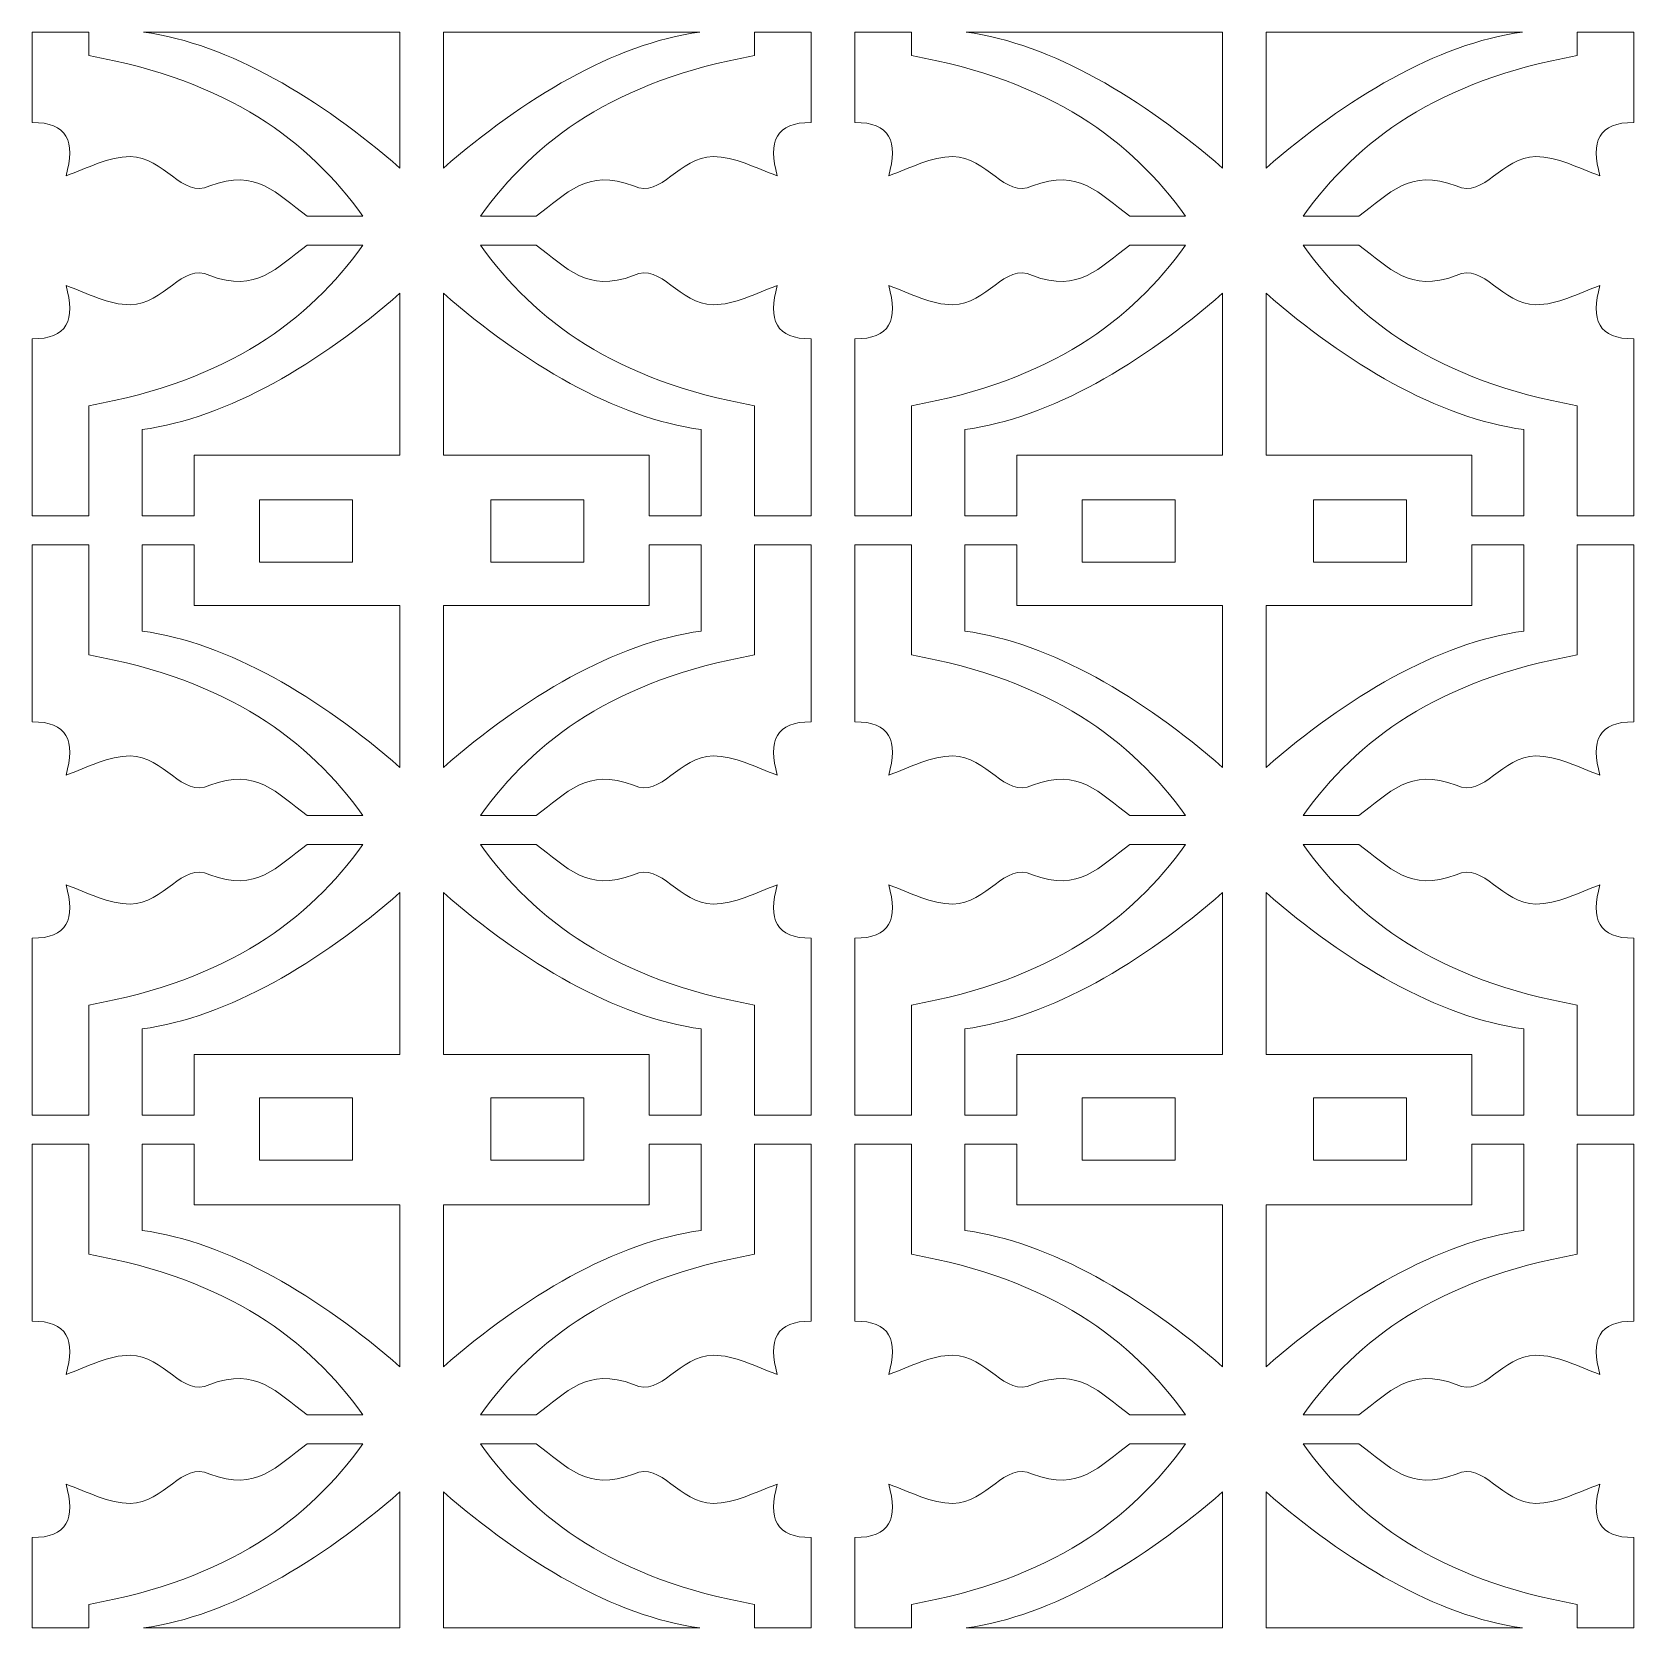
# Model space of a CAD drawing. Header units: millimetres. Extents: x -1200 to 1200, y -590 to 590.
# Drawn here: x 16 to 1200, y -590 to 590 of the extents above; entities that cross this region are included whole.
import ezdxf

# ---------------------------------------------------------------- set-up
doc = ezdxf.new("R2010")
doc.units = ezdxf.units.MM
doc.header["$MEASUREMENT"] = 0
doc.layers.add('Layer 1', color=7, linetype='Continuous')

msp = doc.modelspace()

# ---------------------------------------------------------------- linework, layer by layer
at = {"layer": 'Layer 1', "color": 250, "lineweight": 20}
for points, knots in [([(15.9856, 522.9891), (15.9856, 544.9811), (15.9856, 567.4819), (15.9856, 589.9734), (15.9856, 589.9734), (57.8954, 589.9734), (57.8954, 589.9734), (57.8966, 584.0847), (57.8966, 578.2501), (57.8966, 572.5055), (161.0499, 553.9801), (220.654, 509.7457), (260.4662, 453.823), (249.2501, 453.8238), (230.4768, 453.8238), (219.2633, 453.823), (196.5055, 470.6154), (182.0553, 489.2738), (147.3066, 476.2553), (126.5565, 466.3471), (114.0755, 497.8687), (88.4479, 497.8687), (72.6123, 497.9159), (56.9627, 489.3089), (41.1322, 483.7327), (48.2701, 508.6874), (42.1791, 523.5255), (15.9856, 522.9891)], [0, 0, 0, 0, 0.111111111, 0.111111111, 0.111111111, 0.222222222, 0.222222222, 0.222222222, 0.333333333, 0.333333333, 0.333333333, 0.444444444, 0.444444444, 0.444444444, 0.555555556, 0.555555556, 0.555555556, 0.666666667, 0.666666667, 0.666666667, 0.777777778, 0.777777778, 0.777777778, 0.888888889, 0.888888889, 0.888888889, 1, 1, 1, 1]), ([(287.9218, 589.9734), (287.9206, 557.1567), (287.9218, 520.0082), (287.9232, 489.3622), (228.9374, 540.8218), (161.6452, 581.1931), (98.4375, 589.9734), (98.4375, 589.9734), (287.9218, 589.9734), (287.9218, 589.9734)], [0, 0, 0, 0, 0.333333333, 0.333333333, 0.333333333, 0.666666667, 0.666666667, 0.666666667, 1, 1, 1, 1]), ([(319.9959, 589.9734), (319.9972, 557.1567), (319.9959, 520.0082), (319.9946, 489.3622), (378.9804, 540.8218), (446.2727, 581.1931), (509.4804, 589.9734), (509.4804, 589.9734), (319.9959, 589.9734), (319.9959, 589.9734)], [0, 0, 0, 0, 0.333333333, 0.333333333, 0.333333333, 0.666666667, 0.666666667, 0.666666667, 1, 1, 1, 1]), ([(591.9321, 522.9891), (591.9321, 544.9811), (591.9321, 567.4819), (591.9321, 589.9734), (591.9321, 589.9734), (550.0224, 589.9734), (550.0224, 589.9734), (550.0212, 584.0847), (550.0212, 578.2501), (550.0212, 572.5055), (446.8678, 553.9801), (387.2638, 509.7457), (347.4517, 453.823), (358.6676, 453.8238), (377.441, 453.8238), (388.6544, 453.823), (411.4123, 470.6154), (425.8624, 489.2738), (460.6111, 476.2553), (481.3614, 466.3471), (493.8423, 497.8687), (519.47, 497.8687), (535.3055, 497.9159), (550.9551, 489.3089), (566.7856, 483.7327), (559.6478, 508.6874), (565.7387, 523.5255), (591.9321, 522.9891)], [0, 0, 0, 0, 0.111111111, 0.111111111, 0.111111111, 0.222222222, 0.222222222, 0.222222222, 0.333333333, 0.333333333, 0.333333333, 0.444444444, 0.444444444, 0.444444444, 0.555555556, 0.555555556, 0.555555556, 0.666666667, 0.666666667, 0.666666667, 0.777777778, 0.777777778, 0.777777778, 0.888888889, 0.888888889, 0.888888889, 1, 1, 1, 1]), ([(624.0035, 522.9891), (624.0035, 544.9811), (624.0035, 567.4819), (624.0035, 589.9734), (624.0035, 589.9734), (665.9132, 589.9734), (665.9132, 589.9734), (665.9145, 584.0847), (665.9145, 578.2501), (665.9145, 572.5055), (769.0678, 553.9801), (828.6719, 509.7457), (868.4841, 453.823), (857.268, 453.8238), (838.4947, 453.8238), (827.2812, 453.823), (804.5233, 470.6154), (790.0732, 489.2738), (755.3245, 476.2553), (734.5742, 466.3471), (722.0933, 497.8687), (696.4658, 497.8687), (680.6301, 497.9159), (664.9805, 489.3089), (649.1501, 483.7327), (656.288, 508.6874), (650.1969, 523.5255), (624.0035, 522.9891)], [0, 0, 0, 0, 0.111111111, 0.111111111, 0.111111111, 0.222222222, 0.222222222, 0.222222222, 0.333333333, 0.333333333, 0.333333333, 0.444444444, 0.444444444, 0.444444444, 0.555555556, 0.555555556, 0.555555556, 0.666666667, 0.666666667, 0.666666667, 0.777777778, 0.777777778, 0.777777778, 0.888888889, 0.888888889, 0.888888889, 1, 1, 1, 1]), ([(895.9397, 589.9734), (895.9385, 557.1567), (895.9397, 520.0082), (895.9411, 489.3622), (836.9552, 540.8218), (769.6629, 581.1931), (706.4554, 589.9734), (706.4554, 589.9734), (895.9397, 589.9734), (895.9397, 589.9734)], [0, 0, 0, 0, 0.333333333, 0.333333333, 0.333333333, 0.666666667, 0.666666667, 0.666666667, 1, 1, 1, 1]), ([(928.0138, 589.9734), (928.015, 557.1567), (928.0138, 520.0082), (928.0124, 489.3622), (986.9983, 540.8218), (1054.2904, 581.1931), (1117.4981, 589.9734), (1117.4981, 589.9734), (928.0138, 589.9734), (928.0138, 589.9734)], [0, 0, 0, 0, 0.333333333, 0.333333333, 0.333333333, 0.666666667, 0.666666667, 0.666666667, 1, 1, 1, 1]), ([(1199.95, 522.9891), (1199.95, 544.9811), (1199.95, 567.4819), (1199.95, 589.9734), (1199.95, 589.9734), (1158.0403, 589.9734), (1158.0403, 589.9734), (1158.039, 584.0847), (1158.039, 578.2501), (1158.039, 572.5055), (1054.8857, 553.9801), (995.2816, 509.7457), (955.4694, 453.823), (966.6855, 453.8238), (985.4588, 453.8238), (996.6723, 453.823), (1019.4302, 470.6154), (1033.8803, 489.2738), (1068.629, 476.2553), (1089.3793, 466.3471), (1101.8602, 497.8687), (1127.4877, 497.8687), (1143.3234, 497.9159), (1158.973, 489.3089), (1174.8034, 483.7327), (1167.6655, 508.6874), (1173.7566, 523.5255), (1199.95, 522.9891)], [0, 0, 0, 0, 0.111111111, 0.111111111, 0.111111111, 0.222222222, 0.222222222, 0.222222222, 0.333333333, 0.333333333, 0.333333333, 0.444444444, 0.444444444, 0.444444444, 0.555555556, 0.555555556, 0.555555556, 0.666666667, 0.666666667, 0.666666667, 0.777777778, 0.777777778, 0.777777778, 0.888888889, 0.888888889, 0.888888889, 1, 1, 1, 1]), ([(15.9856, 363.1997), (15.9856, 320.2054), (15.9856, 275.2585), (15.9856, 232.2625), (29.9547, 232.2634), (43.9251, 232.2634), (57.8966, 232.2625), (57.8954, 258.7528), (57.8954, 287.1939), (57.8966, 313.6833), (161.0499, 332.2085), (220.654, 376.4431), (260.4662, 432.3658), (249.2501, 432.3649), (230.4768, 432.3649), (219.2633, 432.3658), (196.5055, 415.5734), (182.0553, 396.915), (147.3066, 409.9335), (126.5565, 419.8416), (114.0755, 388.3201), (88.4479, 388.3201), (72.6123, 388.2729), (56.9627, 396.8798), (41.1322, 402.4561), (48.2701, 377.5013), (42.1791, 362.6632), (15.9856, 363.1997)], [0, 0, 0, 0, 0.111111111, 0.111111111, 0.111111111, 0.222222222, 0.222222222, 0.222222222, 0.333333333, 0.333333333, 0.333333333, 0.444444444, 0.444444444, 0.444444444, 0.555555556, 0.555555556, 0.555555556, 0.666666667, 0.666666667, 0.666666667, 0.777777778, 0.777777778, 0.777777778, 0.888888889, 0.888888889, 0.888888889, 1, 1, 1, 1]), ([(591.9321, 363.1997), (591.9321, 320.2054), (591.9321, 275.2585), (591.9321, 232.2625), (577.9631, 232.2634), (563.9928, 232.2634), (550.0212, 232.2625), (550.0224, 258.7528), (550.0224, 287.1939), (550.0212, 313.6833), (446.8678, 332.2085), (387.2638, 376.4431), (347.4517, 432.3658), (358.6676, 432.3649), (377.441, 432.3649), (388.6544, 432.3658), (411.4123, 415.5734), (425.8624, 396.915), (460.6111, 409.9335), (481.3614, 419.8416), (493.8423, 388.3201), (519.47, 388.3201), (535.3055, 388.2729), (550.9551, 396.8798), (566.7856, 402.4561), (559.6478, 377.5013), (565.7387, 362.6632), (591.9321, 363.1997)], [0, 0, 0, 0, 0.111111111, 0.111111111, 0.111111111, 0.222222222, 0.222222222, 0.222222222, 0.333333333, 0.333333333, 0.333333333, 0.444444444, 0.444444444, 0.444444444, 0.555555556, 0.555555556, 0.555555556, 0.666666667, 0.666666667, 0.666666667, 0.777777778, 0.777777778, 0.777777778, 0.888888889, 0.888888889, 0.888888889, 1, 1, 1, 1]), ([(624.0035, 363.1997), (624.0035, 320.2054), (624.0035, 275.2585), (624.0035, 232.2625), (637.9725, 232.2634), (651.9428, 232.2634), (665.9145, 232.2625), (665.9132, 258.7528), (665.9132, 287.1939), (665.9145, 313.6833), (769.0678, 332.2085), (828.6719, 376.4431), (868.4841, 432.3658), (857.268, 432.3649), (838.4947, 432.3649), (827.2812, 432.3658), (804.5233, 415.5734), (790.0732, 396.915), (755.3245, 409.9335), (734.5742, 419.8416), (722.0933, 388.3201), (696.4658, 388.3201), (680.6301, 388.2729), (664.9805, 396.8798), (649.1501, 402.4561), (656.288, 377.5013), (650.1969, 362.6632), (624.0035, 363.1997)], [0, 0, 0, 0, 0.111111111, 0.111111111, 0.111111111, 0.222222222, 0.222222222, 0.222222222, 0.333333333, 0.333333333, 0.333333333, 0.444444444, 0.444444444, 0.444444444, 0.555555556, 0.555555556, 0.555555556, 0.666666667, 0.666666667, 0.666666667, 0.777777778, 0.777777778, 0.777777778, 0.888888889, 0.888888889, 0.888888889, 1, 1, 1, 1]), ([(1199.95, 363.1997), (1199.95, 320.2054), (1199.95, 275.2585), (1199.95, 232.2625), (1185.981, 232.2634), (1172.0107, 232.2634), (1158.039, 232.2625), (1158.0403, 258.7528), (1158.0403, 287.1939), (1158.039, 313.6833), (1054.8857, 332.2085), (995.2816, 376.4431), (955.4694, 432.3658), (966.6855, 432.3649), (985.4588, 432.3649), (996.6723, 432.3658), (1019.4302, 415.5734), (1033.8803, 396.915), (1068.629, 409.9335), (1089.3793, 419.8416), (1101.8602, 388.3201), (1127.4877, 388.3201), (1143.3234, 388.2729), (1158.973, 396.8798), (1174.8034, 402.4561), (1167.6655, 377.5013), (1173.7566, 362.6632), (1199.95, 363.1997)], [0, 0, 0, 0, 0.111111111, 0.111111111, 0.111111111, 0.222222222, 0.222222222, 0.222222222, 0.333333333, 0.333333333, 0.333333333, 0.444444444, 0.444444444, 0.444444444, 0.555555556, 0.555555556, 0.555555556, 0.666666667, 0.666666667, 0.666666667, 0.777777778, 0.777777778, 0.777777778, 0.888888889, 0.888888889, 0.888888889, 1, 1, 1, 1]), ([(97.3137, 296.0575), (97.3137, 274.7933), (97.3137, 253.5283), (97.3137, 232.2625), (110.1743, 232.2634), (123.0363, 232.2634), (135.8995, 232.2625), (135.8982, 247.2036), (135.8982, 262.1447), (135.8995, 277.085), (186.5736, 277.0858), (237.2478, 277.0858), (287.9232, 277.085), (287.9218, 313.8738), (287.9218, 360.036), (287.9232, 396.8266), (228.5885, 345.0623), (160.8472, 304.5124), (97.3137, 296.0575)], [0, 0, 0, 0, 0.166666667, 0.166666667, 0.166666667, 0.333333333, 0.333333333, 0.333333333, 0.5, 0.5, 0.5, 0.666666667, 0.666666667, 0.666666667, 0.833333333, 0.833333333, 0.833333333, 1, 1, 1, 1]), ([(510.6041, 296.0575), (510.6041, 274.7933), (510.6041, 253.5283), (510.6041, 232.2625), (497.7434, 232.2634), (484.8815, 232.2634), (472.0184, 232.2625), (472.0196, 247.2036), (472.0196, 262.1447), (472.0184, 277.085), (421.3442, 277.0858), (370.67, 277.0858), (319.9946, 277.085), (319.9959, 313.8738), (319.9959, 360.036), (319.9946, 396.8266), (379.3293, 345.0623), (447.0706, 304.5124), (510.6041, 296.0575)], [0, 0, 0, 0, 0.166666667, 0.166666667, 0.166666667, 0.333333333, 0.333333333, 0.333333333, 0.5, 0.5, 0.5, 0.666666667, 0.666666667, 0.666666667, 0.833333333, 0.833333333, 0.833333333, 1, 1, 1, 1]), ([(705.3315, 296.0575), (705.3315, 274.7933), (705.3315, 253.5283), (705.3315, 232.2625), (718.1922, 232.2634), (731.0541, 232.2634), (743.9174, 232.2625), (743.916, 247.2036), (743.916, 262.1447), (743.9174, 277.085), (794.5915, 277.0858), (845.2656, 277.0858), (895.9411, 277.085), (895.9397, 313.8738), (895.9397, 360.036), (895.9411, 396.8266), (836.6063, 345.0623), (768.865, 304.5124), (705.3315, 296.0575)], [0, 0, 0, 0, 0.166666667, 0.166666667, 0.166666667, 0.333333333, 0.333333333, 0.333333333, 0.5, 0.5, 0.5, 0.666666667, 0.666666667, 0.666666667, 0.833333333, 0.833333333, 0.833333333, 1, 1, 1, 1]), ([(1118.6219, 296.0575), (1118.6219, 274.7933), (1118.6219, 253.5283), (1118.6219, 232.2625), (1105.7613, 232.2634), (1092.8994, 232.2634), (1080.0361, 232.2625), (1080.0375, 247.2036), (1080.0375, 262.1447), (1080.0361, 277.085), (1029.362, 277.0858), (978.6879, 277.0858), (928.0124, 277.085), (928.0138, 313.8738), (928.0138, 360.036), (928.0124, 396.8266), (987.3472, 345.0623), (1055.0884, 304.5124), (1118.6219, 296.0575)], [0, 0, 0, 0, 0.166666667, 0.166666667, 0.166666667, 0.333333333, 0.333333333, 0.333333333, 0.5, 0.5, 0.5, 0.666666667, 0.666666667, 0.666666667, 0.833333333, 0.833333333, 0.833333333, 1, 1, 1, 1]), ([(252.8114, 244.0399), (252.8114, 244.0399), (252.8114, 198.1146), (252.8114, 198.1146), (252.8114, 198.1146), (184.1683, 198.1146), (184.1683, 198.1146), (184.1683, 198.1146), (184.1683, 244.0399), (184.1683, 244.0399), (184.1683, 244.0399), (252.8114, 244.0399), (252.8114, 244.0399)], [0, 0, 0, 0, 0.25, 0.25, 0.25, 0.5, 0.5, 0.5, 0.75, 0.75, 0.75, 1, 1, 1, 1]), ([(355.1064, 244.0399), (355.1064, 244.0399), (355.1064, 198.1146), (355.1064, 198.1146), (355.1064, 198.1146), (423.7496, 198.1146), (423.7496, 198.1146), (423.7496, 198.1146), (423.7496, 244.0399), (423.7496, 244.0399), (423.7496, 244.0399), (355.1064, 244.0399), (355.1064, 244.0399)], [0, 0, 0, 0, 0.25, 0.25, 0.25, 0.5, 0.5, 0.5, 0.75, 0.75, 0.75, 1, 1, 1, 1]), ([(860.8292, 244.0399), (860.8292, 244.0399), (860.8292, 198.1146), (860.8292, 198.1146), (860.8292, 198.1146), (792.1862, 198.1146), (792.1862, 198.1146), (792.1862, 198.1146), (792.1862, 244.0399), (792.1862, 244.0399), (792.1862, 244.0399), (860.8292, 244.0399), (860.8292, 244.0399)], [0, 0, 0, 0, 0.25, 0.25, 0.25, 0.5, 0.5, 0.5, 0.75, 0.75, 0.75, 1, 1, 1, 1]), ([(963.1243, 244.0399), (963.1243, 244.0399), (963.1243, 198.1146), (963.1243, 198.1146), (963.1243, 198.1146), (1031.7673, 198.1146), (1031.7673, 198.1146), (1031.7673, 198.1146), (1031.7673, 244.0399), (1031.7673, 244.0399), (1031.7673, 244.0399), (963.1243, 244.0399), (963.1243, 244.0399)], [0, 0, 0, 0, 0.25, 0.25, 0.25, 0.5, 0.5, 0.5, 0.75, 0.75, 0.75, 1, 1, 1, 1]), ([(15.9856, 79.8681), (15.9856, 122.8624), (15.9856, 167.8093), (15.9856, 210.8053), (29.9547, 210.8044), (43.9251, 210.8044), (57.8966, 210.8053), (57.8954, 184.315), (57.8954, 155.8739), (57.8966, 129.3845), (161.0499, 110.8592), (220.654, 66.6247), (260.4662, 10.702), (249.2501, 10.7029), (230.4768, 10.7029), (219.2633, 10.702), (196.5055, 27.4944), (182.0553, 46.1528), (147.3066, 33.1343), (126.5565, 23.2262), (114.0755, 54.7477), (88.4479, 54.7477), (72.6123, 54.7949), (56.9627, 46.188), (41.1322, 40.6117), (48.2701, 65.5665), (42.1791, 80.4046), (15.9856, 79.8681)], [0, 0, 0, 0, 0.111111111, 0.111111111, 0.111111111, 0.222222222, 0.222222222, 0.222222222, 0.333333333, 0.333333333, 0.333333333, 0.444444444, 0.444444444, 0.444444444, 0.555555556, 0.555555556, 0.555555556, 0.666666667, 0.666666667, 0.666666667, 0.777777778, 0.777777778, 0.777777778, 0.888888889, 0.888888889, 0.888888889, 1, 1, 1, 1]), ([(97.3137, 147.0103), (97.3137, 168.2745), (97.3137, 189.5395), (97.3137, 210.8053), (110.1743, 210.8044), (123.0363, 210.8044), (135.8995, 210.8053), (135.8982, 195.8642), (135.8982, 180.9231), (135.8995, 165.9828), (186.5736, 165.982), (237.2478, 165.982), (287.9232, 165.9828), (287.9218, 129.194), (287.9218, 83.0318), (287.9232, 46.2412), (228.5885, 98.0055), (160.8472, 138.5553), (97.3137, 147.0103)], [0, 0, 0, 0, 0.166666667, 0.166666667, 0.166666667, 0.333333333, 0.333333333, 0.333333333, 0.5, 0.5, 0.5, 0.666666667, 0.666666667, 0.666666667, 0.833333333, 0.833333333, 0.833333333, 1, 1, 1, 1]), ([(510.6041, 147.0103), (510.6041, 168.2745), (510.6041, 189.5395), (510.6041, 210.8053), (497.7434, 210.8044), (484.8815, 210.8044), (472.0184, 210.8053), (472.0196, 195.8642), (472.0196, 180.9231), (472.0184, 165.9828), (421.3442, 165.982), (370.67, 165.982), (319.9946, 165.9828), (319.9959, 129.194), (319.9959, 83.0318), (319.9946, 46.2412), (379.3293, 98.0055), (447.0706, 138.5553), (510.6041, 147.0103)], [0, 0, 0, 0, 0.166666667, 0.166666667, 0.166666667, 0.333333333, 0.333333333, 0.333333333, 0.5, 0.5, 0.5, 0.666666667, 0.666666667, 0.666666667, 0.833333333, 0.833333333, 0.833333333, 1, 1, 1, 1]), ([(591.9321, 79.8681), (591.9321, 122.8624), (591.9321, 167.8093), (591.9321, 210.8053), (577.9631, 210.8044), (563.9928, 210.8044), (550.0212, 210.8053), (550.0224, 184.315), (550.0224, 155.8739), (550.0212, 129.3845), (446.8678, 110.8592), (387.2638, 66.6247), (347.4517, 10.702), (358.6676, 10.7029), (377.441, 10.7029), (388.6544, 10.702), (411.4123, 27.4944), (425.8624, 46.1528), (460.6111, 33.1343), (481.3614, 23.2262), (493.8423, 54.7477), (519.47, 54.7477), (535.3055, 54.7949), (550.9551, 46.188), (566.7856, 40.6117), (559.6478, 65.5665), (565.7387, 80.4046), (591.9321, 79.8681)], [0, 0, 0, 0, 0.111111111, 0.111111111, 0.111111111, 0.222222222, 0.222222222, 0.222222222, 0.333333333, 0.333333333, 0.333333333, 0.444444444, 0.444444444, 0.444444444, 0.555555556, 0.555555556, 0.555555556, 0.666666667, 0.666666667, 0.666666667, 0.777777778, 0.777777778, 0.777777778, 0.888888889, 0.888888889, 0.888888889, 1, 1, 1, 1]), ([(624.0035, 79.8681), (624.0035, 122.8624), (624.0035, 167.8093), (624.0035, 210.8053), (637.9725, 210.8044), (651.9428, 210.8044), (665.9145, 210.8053), (665.9132, 184.315), (665.9132, 155.8739), (665.9145, 129.3845), (769.0678, 110.8592), (828.6719, 66.6247), (868.4841, 10.702), (857.268, 10.7029), (838.4947, 10.7029), (827.2812, 10.702), (804.5233, 27.4944), (790.0732, 46.1528), (755.3245, 33.1343), (734.5742, 23.2262), (722.0933, 54.7477), (696.4658, 54.7477), (680.6301, 54.7949), (664.9805, 46.188), (649.1501, 40.6117), (656.288, 65.5665), (650.1969, 80.4046), (624.0035, 79.8681)], [0, 0, 0, 0, 0.111111111, 0.111111111, 0.111111111, 0.222222222, 0.222222222, 0.222222222, 0.333333333, 0.333333333, 0.333333333, 0.444444444, 0.444444444, 0.444444444, 0.555555556, 0.555555556, 0.555555556, 0.666666667, 0.666666667, 0.666666667, 0.777777778, 0.777777778, 0.777777778, 0.888888889, 0.888888889, 0.888888889, 1, 1, 1, 1]), ([(705.3315, 147.0103), (705.3315, 168.2745), (705.3315, 189.5395), (705.3315, 210.8053), (718.1922, 210.8044), (731.0541, 210.8044), (743.9174, 210.8053), (743.916, 195.8642), (743.916, 180.9231), (743.9174, 165.9828), (794.5915, 165.982), (845.2656, 165.982), (895.9411, 165.9828), (895.9397, 129.194), (895.9397, 83.0318), (895.9411, 46.2412), (836.6063, 98.0055), (768.865, 138.5553), (705.3315, 147.0103)], [0, 0, 0, 0, 0.166666667, 0.166666667, 0.166666667, 0.333333333, 0.333333333, 0.333333333, 0.5, 0.5, 0.5, 0.666666667, 0.666666667, 0.666666667, 0.833333333, 0.833333333, 0.833333333, 1, 1, 1, 1]), ([(1118.6219, 147.0103), (1118.6219, 168.2745), (1118.6219, 189.5395), (1118.6219, 210.8053), (1105.7613, 210.8044), (1092.8994, 210.8044), (1080.0361, 210.8053), (1080.0375, 195.8642), (1080.0375, 180.9231), (1080.0361, 165.9828), (1029.362, 165.982), (978.6879, 165.982), (928.0124, 165.9828), (928.0138, 129.194), (928.0138, 83.0318), (928.0124, 46.2412), (987.3472, 98.0055), (1055.0884, 138.5553), (1118.6219, 147.0103)], [0, 0, 0, 0, 0.166666667, 0.166666667, 0.166666667, 0.333333333, 0.333333333, 0.333333333, 0.5, 0.5, 0.5, 0.666666667, 0.666666667, 0.666666667, 0.833333333, 0.833333333, 0.833333333, 1, 1, 1, 1]), ([(1199.95, 79.8681), (1199.95, 122.8624), (1199.95, 167.8093), (1199.95, 210.8053), (1185.981, 210.8044), (1172.0107, 210.8044), (1158.039, 210.8053), (1158.0403, 184.315), (1158.0403, 155.8739), (1158.039, 129.3845), (1054.8857, 110.8592), (995.2816, 66.6247), (955.4694, 10.702), (966.6855, 10.7029), (985.4588, 10.7029), (996.6723, 10.702), (1019.4302, 27.4944), (1033.8803, 46.1528), (1068.629, 33.1343), (1089.3793, 23.2262), (1101.8602, 54.7477), (1127.4877, 54.7477), (1143.3234, 54.7949), (1158.973, 46.188), (1174.8034, 40.6117), (1167.6655, 65.5665), (1173.7566, 80.4046), (1199.95, 79.8681)], [0, 0, 0, 0, 0.111111111, 0.111111111, 0.111111111, 0.222222222, 0.222222222, 0.222222222, 0.333333333, 0.333333333, 0.333333333, 0.444444444, 0.444444444, 0.444444444, 0.555555556, 0.555555556, 0.555555556, 0.666666667, 0.666666667, 0.666666667, 0.777777778, 0.777777778, 0.777777778, 0.888888889, 0.888888889, 0.888888889, 1, 1, 1, 1]), ([(15.9856, -79.9213), (15.9856, -122.9156), (15.9856, -167.8624), (15.9856, -210.8585), (29.9547, -210.8576), (43.9251, -210.8576), (57.8966, -210.8585), (57.8954, -184.3682), (57.8954, -155.9271), (57.8966, -129.4377), (161.0499, -110.9124), (220.654, -66.6779), (260.4662, -10.7552), (249.2501, -10.756), (230.4768, -10.756), (219.2633, -10.7552), (196.5055, -27.5476), (182.0553, -46.206), (147.3066, -33.1875), (126.5565, -23.2793), (114.0755, -54.8009), (88.4479, -54.8009), (72.6123, -54.8481), (56.9627, -46.2411), (41.1322, -40.6649), (48.2701, -65.6197), (42.1791, -80.4578), (15.9856, -79.9213)], [0, 0, 0, 0, 0.111111111, 0.111111111, 0.111111111, 0.222222222, 0.222222222, 0.222222222, 0.333333333, 0.333333333, 0.333333333, 0.444444444, 0.444444444, 0.444444444, 0.555555556, 0.555555556, 0.555555556, 0.666666667, 0.666666667, 0.666666667, 0.777777778, 0.777777778, 0.777777778, 0.888888889, 0.888888889, 0.888888889, 1, 1, 1, 1]), ([(591.9321, -79.9213), (591.9321, -122.9156), (591.9321, -167.8624), (591.9321, -210.8585), (577.9631, -210.8576), (563.9928, -210.8576), (550.0212, -210.8585), (550.0224, -184.3682), (550.0224, -155.9271), (550.0212, -129.4377), (446.8678, -110.9124), (387.2638, -66.6779), (347.4517, -10.7552), (358.6676, -10.756), (377.441, -10.756), (388.6544, -10.7552), (411.4123, -27.5476), (425.8624, -46.206), (460.6111, -33.1875), (481.3614, -23.2793), (493.8423, -54.8009), (519.47, -54.8009), (535.3055, -54.8481), (550.9551, -46.2411), (566.7856, -40.6649), (559.6478, -65.6197), (565.7387, -80.4578), (591.9321, -79.9213)], [0, 0, 0, 0, 0.111111111, 0.111111111, 0.111111111, 0.222222222, 0.222222222, 0.222222222, 0.333333333, 0.333333333, 0.333333333, 0.444444444, 0.444444444, 0.444444444, 0.555555556, 0.555555556, 0.555555556, 0.666666667, 0.666666667, 0.666666667, 0.777777778, 0.777777778, 0.777777778, 0.888888889, 0.888888889, 0.888888889, 1, 1, 1, 1]), ([(624.0035, -79.9213), (624.0035, -122.9156), (624.0035, -167.8624), (624.0035, -210.8585), (637.9725, -210.8576), (651.9428, -210.8576), (665.9145, -210.8585), (665.9132, -184.3682), (665.9132, -155.9271), (665.9145, -129.4377), (769.0678, -110.9124), (828.6719, -66.6779), (868.4841, -10.7552), (857.268, -10.756), (838.4947, -10.756), (827.2812, -10.7552), (804.5233, -27.5476), (790.0732, -46.206), (755.3245, -33.1875), (734.5742, -23.2793), (722.0933, -54.8009), (696.4658, -54.8009), (680.6301, -54.8481), (664.9805, -46.2411), (649.1501, -40.6649), (656.288, -65.6197), (650.1969, -80.4578), (624.0035, -79.9213)], [0, 0, 0, 0, 0.111111111, 0.111111111, 0.111111111, 0.222222222, 0.222222222, 0.222222222, 0.333333333, 0.333333333, 0.333333333, 0.444444444, 0.444444444, 0.444444444, 0.555555556, 0.555555556, 0.555555556, 0.666666667, 0.666666667, 0.666666667, 0.777777778, 0.777777778, 0.777777778, 0.888888889, 0.888888889, 0.888888889, 1, 1, 1, 1]), ([(1199.95, -79.9213), (1199.95, -122.9156), (1199.95, -167.8624), (1199.95, -210.8585), (1185.981, -210.8576), (1172.0107, -210.8576), (1158.039, -210.8585), (1158.0403, -184.3682), (1158.0403, -155.9271), (1158.039, -129.4377), (1054.8857, -110.9124), (995.2816, -66.6779), (955.4694, -10.7552), (966.6855, -10.756), (985.4588, -10.756), (996.6723, -10.7552), (1019.4302, -27.5476), (1033.8803, -46.206), (1068.629, -33.1875), (1089.3793, -23.2793), (1101.8602, -54.8009), (1127.4877, -54.8009), (1143.3234, -54.8481), (1158.973, -46.2411), (1174.8034, -40.6649), (1167.6655, -65.6197), (1173.7566, -80.4578), (1199.95, -79.9213)], [0, 0, 0, 0, 0.111111111, 0.111111111, 0.111111111, 0.222222222, 0.222222222, 0.222222222, 0.333333333, 0.333333333, 0.333333333, 0.444444444, 0.444444444, 0.444444444, 0.555555556, 0.555555556, 0.555555556, 0.666666667, 0.666666667, 0.666666667, 0.777777778, 0.777777778, 0.777777778, 0.888888889, 0.888888889, 0.888888889, 1, 1, 1, 1]), ([(97.3137, -147.0635), (97.3137, -168.3276), (97.3137, -189.5926), (97.3137, -210.8585), (110.1743, -210.8576), (123.0363, -210.8576), (135.8995, -210.8585), (135.8982, -195.9174), (135.8982, -180.9763), (135.8995, -166.036), (186.5736, -166.0352), (237.2478, -166.0352), (287.9232, -166.036), (287.9218, -129.2472), (287.9218, -83.085), (287.9232, -46.2943), (228.5885, -98.0587), (160.8472, -138.6085), (97.3137, -147.0635)], [0, 0, 0, 0, 0.166666667, 0.166666667, 0.166666667, 0.333333333, 0.333333333, 0.333333333, 0.5, 0.5, 0.5, 0.666666667, 0.666666667, 0.666666667, 0.833333333, 0.833333333, 0.833333333, 1, 1, 1, 1]), ([(510.6041, -147.0635), (510.6041, -168.3276), (510.6041, -189.5926), (510.6041, -210.8585), (497.7434, -210.8576), (484.8815, -210.8576), (472.0184, -210.8585), (472.0196, -195.9174), (472.0196, -180.9763), (472.0184, -166.036), (421.3442, -166.0352), (370.67, -166.0352), (319.9946, -166.036), (319.9959, -129.2472), (319.9959, -83.085), (319.9946, -46.2943), (379.3293, -98.0587), (447.0706, -138.6085), (510.6041, -147.0635)], [0, 0, 0, 0, 0.166666667, 0.166666667, 0.166666667, 0.333333333, 0.333333333, 0.333333333, 0.5, 0.5, 0.5, 0.666666667, 0.666666667, 0.666666667, 0.833333333, 0.833333333, 0.833333333, 1, 1, 1, 1]), ([(705.3315, -147.0635), (705.3315, -168.3276), (705.3315, -189.5926), (705.3315, -210.8585), (718.1922, -210.8576), (731.0541, -210.8576), (743.9174, -210.8585), (743.916, -195.9174), (743.916, -180.9763), (743.9174, -166.036), (794.5915, -166.0352), (845.2656, -166.0352), (895.9411, -166.036), (895.9397, -129.2472), (895.9397, -83.085), (895.9411, -46.2943), (836.6063, -98.0587), (768.865, -138.6085), (705.3315, -147.0635)], [0, 0, 0, 0, 0.166666667, 0.166666667, 0.166666667, 0.333333333, 0.333333333, 0.333333333, 0.5, 0.5, 0.5, 0.666666667, 0.666666667, 0.666666667, 0.833333333, 0.833333333, 0.833333333, 1, 1, 1, 1]), ([(1118.6219, -147.0635), (1118.6219, -168.3276), (1118.6219, -189.5926), (1118.6219, -210.8585), (1105.7613, -210.8576), (1092.8994, -210.8576), (1080.0361, -210.8585), (1080.0375, -195.9174), (1080.0375, -180.9763), (1080.0361, -166.036), (1029.362, -166.0352), (978.6879, -166.0352), (928.0124, -166.036), (928.0138, -129.2472), (928.0138, -83.085), (928.0124, -46.2943), (987.3472, -98.0587), (1055.0884, -138.6085), (1118.6219, -147.0635)], [0, 0, 0, 0, 0.166666667, 0.166666667, 0.166666667, 0.333333333, 0.333333333, 0.333333333, 0.5, 0.5, 0.5, 0.666666667, 0.666666667, 0.666666667, 0.833333333, 0.833333333, 0.833333333, 1, 1, 1, 1]), ([(252.8114, -244.0931), (252.8114, -244.0931), (252.8114, -198.1678), (252.8114, -198.1678), (252.8114, -198.1678), (184.1683, -198.1678), (184.1683, -198.1678), (184.1683, -198.1678), (184.1683, -244.0931), (184.1683, -244.0931), (184.1683, -244.0931), (252.8114, -244.0931), (252.8114, -244.0931)], [0, 0, 0, 0, 0.25, 0.25, 0.25, 0.5, 0.5, 0.5, 0.75, 0.75, 0.75, 1, 1, 1, 1]), ([(355.1064, -244.0931), (355.1064, -244.0931), (355.1064, -198.1678), (355.1064, -198.1678), (355.1064, -198.1678), (423.7496, -198.1678), (423.7496, -198.1678), (423.7496, -198.1678), (423.7496, -244.0931), (423.7496, -244.0931), (423.7496, -244.0931), (355.1064, -244.0931), (355.1064, -244.0931)], [0, 0, 0, 0, 0.25, 0.25, 0.25, 0.5, 0.5, 0.5, 0.75, 0.75, 0.75, 1, 1, 1, 1]), ([(860.8292, -244.0931), (860.8292, -244.0931), (860.8292, -198.1678), (860.8292, -198.1678), (860.8292, -198.1678), (792.1862, -198.1678), (792.1862, -198.1678), (792.1862, -198.1678), (792.1862, -244.0931), (792.1862, -244.0931), (792.1862, -244.0931), (860.8292, -244.0931), (860.8292, -244.0931)], [0, 0, 0, 0, 0.25, 0.25, 0.25, 0.5, 0.5, 0.5, 0.75, 0.75, 0.75, 1, 1, 1, 1]), ([(963.1243, -244.0931), (963.1243, -244.0931), (963.1243, -198.1678), (963.1243, -198.1678), (963.1243, -198.1678), (1031.7673, -198.1678), (1031.7673, -198.1678), (1031.7673, -198.1678), (1031.7673, -244.0931), (1031.7673, -244.0931), (1031.7673, -244.0931), (963.1243, -244.0931), (963.1243, -244.0931)], [0, 0, 0, 0, 0.25, 0.25, 0.25, 0.5, 0.5, 0.5, 0.75, 0.75, 0.75, 1, 1, 1, 1]), ([(15.9856, -363.2529), (15.9856, -320.2585), (15.9856, -275.3117), (15.9856, -232.3157), (29.9547, -232.3165), (43.9251, -232.3165), (57.8966, -232.3157), (57.8954, -258.806), (57.8954, -287.247), (57.8966, -313.7365), (161.0499, -332.2617), (220.654, -376.4963), (260.4662, -432.419), (249.2501, -432.4181), (230.4768, -432.4181), (219.2633, -432.419), (196.5055, -415.6265), (182.0553, -396.9682), (147.3066, -409.9867), (126.5565, -419.8948), (114.0755, -388.3733), (88.4479, -388.3733), (72.6123, -388.326), (56.9627, -396.933), (41.1322, -402.5093), (48.2701, -377.5545), (42.1791, -362.7164), (15.9856, -363.2529)], [0, 0, 0, 0, 0.111111111, 0.111111111, 0.111111111, 0.222222222, 0.222222222, 0.222222222, 0.333333333, 0.333333333, 0.333333333, 0.444444444, 0.444444444, 0.444444444, 0.555555556, 0.555555556, 0.555555556, 0.666666667, 0.666666667, 0.666666667, 0.777777778, 0.777777778, 0.777777778, 0.888888889, 0.888888889, 0.888888889, 1, 1, 1, 1]), ([(97.3137, -296.1106), (97.3137, -274.8465), (97.3137, -253.5815), (97.3137, -232.3157), (110.1743, -232.3165), (123.0363, -232.3165), (135.8995, -232.3157), (135.8982, -247.2568), (135.8982, -262.1979), (135.8995, -277.1381), (186.5736, -277.139), (237.2478, -277.139), (287.9232, -277.1381), (287.9218, -313.927), (287.9218, -360.0892), (287.9232, -396.8798), (228.5885, -345.1155), (160.8472, -304.5656), (97.3137, -296.1106)], [0, 0, 0, 0, 0.166666667, 0.166666667, 0.166666667, 0.333333333, 0.333333333, 0.333333333, 0.5, 0.5, 0.5, 0.666666667, 0.666666667, 0.666666667, 0.833333333, 0.833333333, 0.833333333, 1, 1, 1, 1]), ([(510.6041, -296.1106), (510.6041, -274.8465), (510.6041, -253.5815), (510.6041, -232.3157), (497.7434, -232.3165), (484.8815, -232.3165), (472.0184, -232.3157), (472.0196, -247.2568), (472.0196, -262.1979), (472.0184, -277.1381), (421.3442, -277.139), (370.67, -277.139), (319.9946, -277.1381), (319.9959, -313.927), (319.9959, -360.0892), (319.9946, -396.8798), (379.3293, -345.1155), (447.0706, -304.5656), (510.6041, -296.1106)], [0, 0, 0, 0, 0.166666667, 0.166666667, 0.166666667, 0.333333333, 0.333333333, 0.333333333, 0.5, 0.5, 0.5, 0.666666667, 0.666666667, 0.666666667, 0.833333333, 0.833333333, 0.833333333, 1, 1, 1, 1]), ([(591.9321, -363.2529), (591.9321, -320.2585), (591.9321, -275.3117), (591.9321, -232.3157), (577.9631, -232.3165), (563.9928, -232.3165), (550.0212, -232.3157), (550.0224, -258.806), (550.0224, -287.247), (550.0212, -313.7365), (446.8678, -332.2617), (387.2638, -376.4963), (347.4517, -432.419), (358.6676, -432.4181), (377.441, -432.4181), (388.6544, -432.419), (411.4123, -415.6265), (425.8624, -396.9682), (460.6111, -409.9867), (481.3614, -419.8948), (493.8423, -388.3733), (519.47, -388.3733), (535.3055, -388.326), (550.9551, -396.933), (566.7856, -402.5093), (559.6478, -377.5545), (565.7387, -362.7164), (591.9321, -363.2529)], [0, 0, 0, 0, 0.111111111, 0.111111111, 0.111111111, 0.222222222, 0.222222222, 0.222222222, 0.333333333, 0.333333333, 0.333333333, 0.444444444, 0.444444444, 0.444444444, 0.555555556, 0.555555556, 0.555555556, 0.666666667, 0.666666667, 0.666666667, 0.777777778, 0.777777778, 0.777777778, 0.888888889, 0.888888889, 0.888888889, 1, 1, 1, 1]), ([(624.0035, -363.2529), (624.0035, -320.2585), (624.0035, -275.3117), (624.0035, -232.3157), (637.9725, -232.3165), (651.9428, -232.3165), (665.9145, -232.3157), (665.9132, -258.806), (665.9132, -287.247), (665.9145, -313.7365), (769.0678, -332.2617), (828.6719, -376.4963), (868.4841, -432.419), (857.268, -432.4181), (838.4947, -432.4181), (827.2812, -432.419), (804.5233, -415.6265), (790.0732, -396.9682), (755.3245, -409.9867), (734.5742, -419.8948), (722.0933, -388.3733), (696.4658, -388.3733), (680.6301, -388.326), (664.9805, -396.933), (649.1501, -402.5093), (656.288, -377.5545), (650.1969, -362.7164), (624.0035, -363.2529)], [0, 0, 0, 0, 0.111111111, 0.111111111, 0.111111111, 0.222222222, 0.222222222, 0.222222222, 0.333333333, 0.333333333, 0.333333333, 0.444444444, 0.444444444, 0.444444444, 0.555555556, 0.555555556, 0.555555556, 0.666666667, 0.666666667, 0.666666667, 0.777777778, 0.777777778, 0.777777778, 0.888888889, 0.888888889, 0.888888889, 1, 1, 1, 1]), ([(705.3315, -296.1106), (705.3315, -274.8465), (705.3315, -253.5815), (705.3315, -232.3157), (718.1922, -232.3165), (731.0541, -232.3165), (743.9174, -232.3157), (743.916, -247.2568), (743.916, -262.1979), (743.9174, -277.1381), (794.5915, -277.139), (845.2656, -277.139), (895.9411, -277.1381), (895.9397, -313.927), (895.9397, -360.0892), (895.9411, -396.8798), (836.6063, -345.1155), (768.865, -304.5656), (705.3315, -296.1106)], [0, 0, 0, 0, 0.166666667, 0.166666667, 0.166666667, 0.333333333, 0.333333333, 0.333333333, 0.5, 0.5, 0.5, 0.666666667, 0.666666667, 0.666666667, 0.833333333, 0.833333333, 0.833333333, 1, 1, 1, 1]), ([(1118.6219, -296.1106), (1118.6219, -274.8465), (1118.6219, -253.5815), (1118.6219, -232.3157), (1105.7613, -232.3165), (1092.8994, -232.3165), (1080.0361, -232.3157), (1080.0375, -247.2568), (1080.0375, -262.1979), (1080.0361, -277.1381), (1029.362, -277.139), (978.6879, -277.139), (928.0124, -277.1381), (928.0138, -313.927), (928.0138, -360.0892), (928.0124, -396.8798), (987.3472, -345.1155), (1055.0884, -304.5656), (1118.6219, -296.1106)], [0, 0, 0, 0, 0.166666667, 0.166666667, 0.166666667, 0.333333333, 0.333333333, 0.333333333, 0.5, 0.5, 0.5, 0.666666667, 0.666666667, 0.666666667, 0.833333333, 0.833333333, 0.833333333, 1, 1, 1, 1]), ([(1199.95, -363.2529), (1199.95, -320.2585), (1199.95, -275.3117), (1199.95, -232.3157), (1185.981, -232.3165), (1172.0107, -232.3165), (1158.039, -232.3157), (1158.0403, -258.806), (1158.0403, -287.247), (1158.039, -313.7365), (1054.8857, -332.2617), (995.2816, -376.4963), (955.4694, -432.419), (966.6855, -432.4181), (985.4588, -432.4181), (996.6723, -432.419), (1019.4302, -415.6265), (1033.8803, -396.9682), (1068.629, -409.9867), (1089.3793, -419.8948), (1101.8602, -388.3733), (1127.4877, -388.3733), (1143.3234, -388.326), (1158.973, -396.933), (1174.8034, -402.5093), (1167.6655, -377.5545), (1173.7566, -362.7164), (1199.95, -363.2529)], [0, 0, 0, 0, 0.111111111, 0.111111111, 0.111111111, 0.222222222, 0.222222222, 0.222222222, 0.333333333, 0.333333333, 0.333333333, 0.444444444, 0.444444444, 0.444444444, 0.555555556, 0.555555556, 0.555555556, 0.666666667, 0.666666667, 0.666666667, 0.777777778, 0.777777778, 0.777777778, 0.888888889, 0.888888889, 0.888888889, 1, 1, 1, 1]), ([(15.9856, -523.0423), (15.9856, -545.0342), (15.9856, -567.5351), (15.9856, -590.0266), (15.9856, -590.0266), (57.8954, -590.0266), (57.8954, -590.0266), (57.8966, -584.1379), (57.8966, -578.3032), (57.8966, -572.5587), (161.0499, -554.0333), (220.654, -509.7988), (260.4662, -453.8762), (249.2501, -453.877), (230.4768, -453.877), (219.2633, -453.8762), (196.5055, -470.6686), (182.0553, -489.327), (147.3066, -476.3084), (126.5565, -466.4003), (114.0755, -497.9219), (88.4479, -497.9219), (72.6123, -497.9691), (56.9627, -489.3621), (41.1322, -483.7858), (48.2701, -508.7406), (42.1791, -523.5787), (15.9856, -523.0423)], [0, 0, 0, 0, 0.111111111, 0.111111111, 0.111111111, 0.222222222, 0.222222222, 0.222222222, 0.333333333, 0.333333333, 0.333333333, 0.444444444, 0.444444444, 0.444444444, 0.555555556, 0.555555556, 0.555555556, 0.666666667, 0.666666667, 0.666666667, 0.777777778, 0.777777778, 0.777777778, 0.888888889, 0.888888889, 0.888888889, 1, 1, 1, 1]), ([(591.9321, -523.0423), (591.9321, -545.0342), (591.9321, -567.5351), (591.9321, -590.0266), (591.9321, -590.0266), (550.0224, -590.0266), (550.0224, -590.0266), (550.0212, -584.1379), (550.0212, -578.3032), (550.0212, -572.5587), (446.8678, -554.0333), (387.2638, -509.7988), (347.4517, -453.8762), (358.6676, -453.877), (377.441, -453.877), (388.6544, -453.8762), (411.4123, -470.6686), (425.8624, -489.327), (460.6111, -476.3084), (481.3614, -466.4003), (493.8423, -497.9219), (519.47, -497.9219), (535.3055, -497.9691), (550.9551, -489.3621), (566.7856, -483.7858), (559.6478, -508.7406), (565.7387, -523.5787), (591.9321, -523.0423)], [0, 0, 0, 0, 0.111111111, 0.111111111, 0.111111111, 0.222222222, 0.222222222, 0.222222222, 0.333333333, 0.333333333, 0.333333333, 0.444444444, 0.444444444, 0.444444444, 0.555555556, 0.555555556, 0.555555556, 0.666666667, 0.666666667, 0.666666667, 0.777777778, 0.777777778, 0.777777778, 0.888888889, 0.888888889, 0.888888889, 1, 1, 1, 1]), ([(624.0035, -523.0423), (624.0035, -545.0342), (624.0035, -567.5351), (624.0035, -590.0266), (624.0035, -590.0266), (665.9132, -590.0266), (665.9132, -590.0266), (665.9145, -584.1379), (665.9145, -578.3032), (665.9145, -572.5587), (769.0678, -554.0333), (828.6719, -509.7988), (868.4841, -453.8762), (857.268, -453.877), (838.4947, -453.877), (827.2812, -453.8762), (804.5233, -470.6686), (790.0732, -489.327), (755.3245, -476.3084), (734.5742, -466.4003), (722.0933, -497.9219), (696.4658, -497.9219), (680.6301, -497.9691), (664.9805, -489.3621), (649.1501, -483.7858), (656.288, -508.7406), (650.1969, -523.5787), (624.0035, -523.0423)], [0, 0, 0, 0, 0.111111111, 0.111111111, 0.111111111, 0.222222222, 0.222222222, 0.222222222, 0.333333333, 0.333333333, 0.333333333, 0.444444444, 0.444444444, 0.444444444, 0.555555556, 0.555555556, 0.555555556, 0.666666667, 0.666666667, 0.666666667, 0.777777778, 0.777777778, 0.777777778, 0.888888889, 0.888888889, 0.888888889, 1, 1, 1, 1]), ([(1199.95, -523.0423), (1199.95, -545.0342), (1199.95, -567.5351), (1199.95, -590.0266), (1199.95, -590.0266), (1158.0403, -590.0266), (1158.0403, -590.0266), (1158.039, -584.1379), (1158.039, -578.3032), (1158.039, -572.5587), (1054.8857, -554.0333), (995.2816, -509.7988), (955.4694, -453.8762), (966.6855, -453.877), (985.4588, -453.877), (996.6723, -453.8762), (1019.4302, -470.6686), (1033.8803, -489.327), (1068.629, -476.3084), (1089.3793, -466.4003), (1101.8602, -497.9219), (1127.4877, -497.9219), (1143.3234, -497.9691), (1158.973, -489.3621), (1174.8034, -483.7858), (1167.6655, -508.7406), (1173.7566, -523.5787), (1199.95, -523.0423)], [0, 0, 0, 0, 0.111111111, 0.111111111, 0.111111111, 0.222222222, 0.222222222, 0.222222222, 0.333333333, 0.333333333, 0.333333333, 0.444444444, 0.444444444, 0.444444444, 0.555555556, 0.555555556, 0.555555556, 0.666666667, 0.666666667, 0.666666667, 0.777777778, 0.777777778, 0.777777778, 0.888888889, 0.888888889, 0.888888889, 1, 1, 1, 1]), ([(287.9218, -590.0266), (287.9206, -557.2098), (287.9218, -520.0614), (287.9232, -489.4153), (228.9374, -540.8749), (161.6452, -581.2463), (98.4375, -590.0266), (98.4375, -590.0266), (287.9218, -590.0266), (287.9218, -590.0266)], [0, 0, 0, 0, 0.333333333, 0.333333333, 0.333333333, 0.666666667, 0.666666667, 0.666666667, 1, 1, 1, 1]), ([(319.9959, -590.0266), (319.9972, -557.2098), (319.9959, -520.0614), (319.9946, -489.4153), (378.9804, -540.8749), (446.2727, -581.2463), (509.4804, -590.0266), (509.4804, -590.0266), (319.9959, -590.0266), (319.9959, -590.0266)], [0, 0, 0, 0, 0.333333333, 0.333333333, 0.333333333, 0.666666667, 0.666666667, 0.666666667, 1, 1, 1, 1]), ([(895.9397, -590.0266), (895.9385, -557.2098), (895.9397, -520.0614), (895.9411, -489.4153), (836.9552, -540.8749), (769.6629, -581.2463), (706.4554, -590.0266), (706.4554, -590.0266), (895.9397, -590.0266), (895.9397, -590.0266)], [0, 0, 0, 0, 0.333333333, 0.333333333, 0.333333333, 0.666666667, 0.666666667, 0.666666667, 1, 1, 1, 1]), ([(928.0138, -590.0266), (928.015, -557.2098), (928.0138, -520.0614), (928.0124, -489.4153), (986.9983, -540.8749), (1054.2904, -581.2463), (1117.4981, -590.0266), (1117.4981, -590.0266), (928.0138, -590.0266), (928.0138, -590.0266)], [0, 0, 0, 0, 0.333333333, 0.333333333, 0.333333333, 0.666666667, 0.666666667, 0.666666667, 1, 1, 1, 1])]:
    msp.add_open_spline(points, degree=3, knots=knots, dxfattribs=at)

doc.saveas('drawing.dxf')
